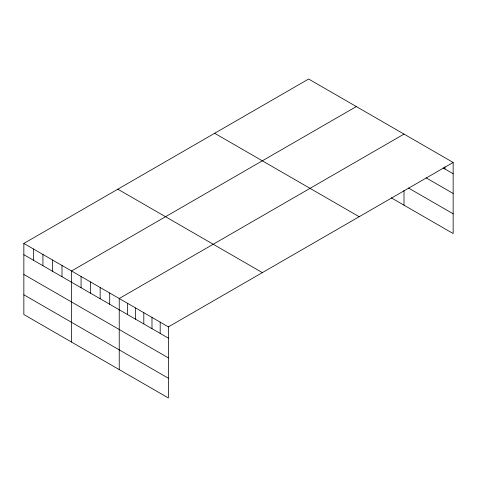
<?xml version="1.0" encoding="UTF-8"?>
<svg xmlns="http://www.w3.org/2000/svg" width="477" height="477" viewBox="0 0 477 477"><rect width="100%" height="100%" fill="white"/><g stroke="black" fill="none" stroke-linecap="round" stroke-linejoin="round"><path stroke-width="0.72" d="M453.15 162.466L168.369 326.882L168.369 397.973L23.85 314.534L23.85 243.443L308.631 79.027L453.15 162.466L453.15 233.557L391.295 197.848M356.319 106.562L71.544 270.978L71.544 342.069M404.013 134.097L119.232 298.513L119.232 369.603M443.073 167.898L453.15 173.717M426.062 177.826L453.15 193.465M408.425 187.986L453.15 213.809M214.65 133.286L359.175 216.725M117.825 189.184L262.35 272.623M23.85 243.443L168.369 326.882M23.85 254.694L168.369 338.133M23.85 274.442L168.369 357.881M23.85 294.786L168.369 378.225M444.958 166.878L444.958 168.989M404.013 190.377L404.013 205.188M160.183 322.154L160.183 333.405M151.99 317.426L151.99 328.677M143.804 312.697L143.804 323.949M135.611 307.969L135.611 319.22M127.425 303.241L127.425 314.492M109.698 293.003L109.698 304.26M100.158 287.5L100.158 298.751M90.618 281.99L90.618 293.242M81.078 276.481L81.078 287.738M62.004 265.468L62.004 276.726M52.464 259.965L52.464 271.216M42.924 254.456L42.924 265.707M33.39 248.946L33.39 260.203"/></g></svg>
